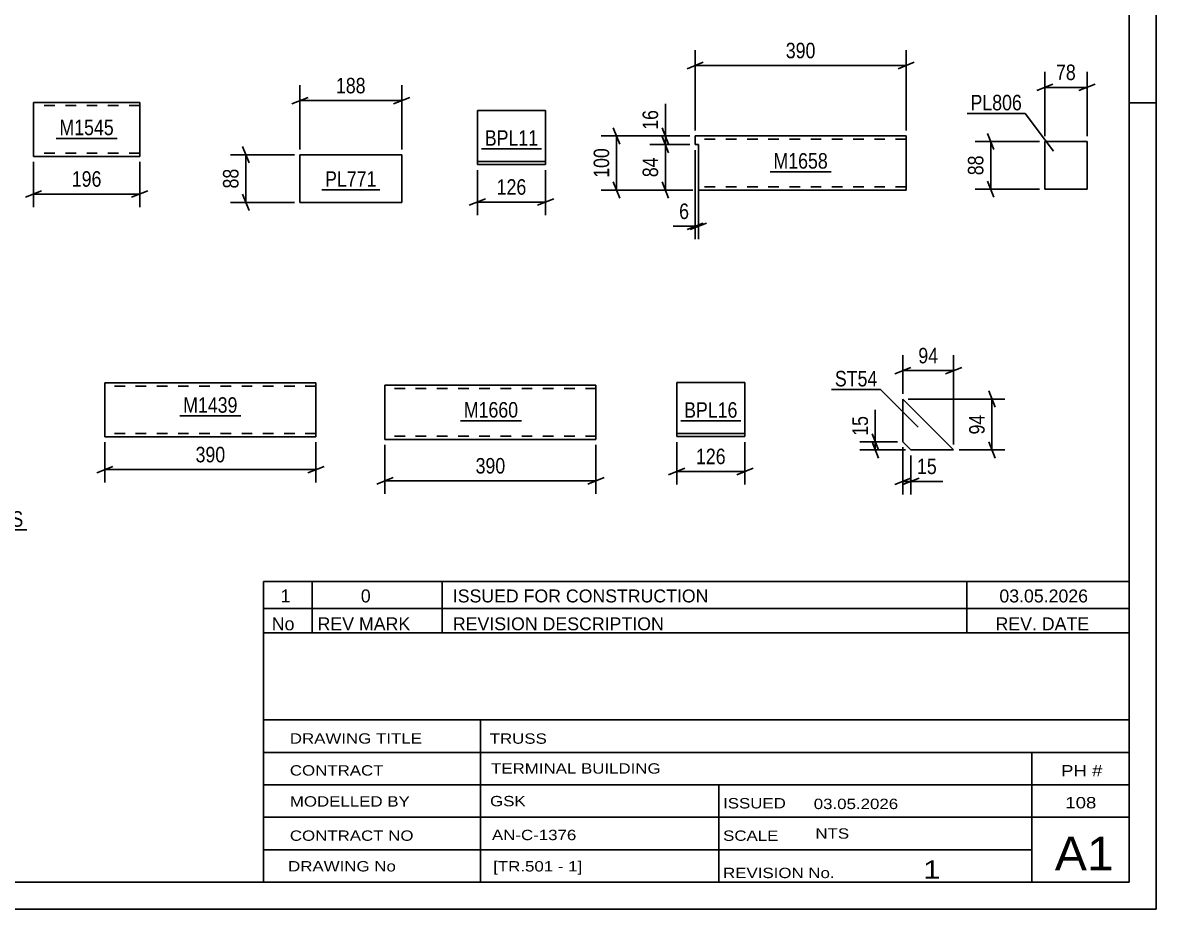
# Model space of a CAD drawing. Header units: millimetres. Extents: x 0 to 420, y 0 to 297.
# Drawn here: x 210.5 to 420, y 0 to 163.8 of the extents above; entities that cross this region are included whole.
import ezdxf

# ---------------------------------------------------------------- set-up
doc = ezdxf.new("R2010")
doc.units = ezdxf.units.MM
doc.linetypes.add('DXK_LINE_DOT2', pattern=[3.9198, 1.9599, -1.9599])
doc.styles.add('Arial Narrow', font='ARIALN.TTF', dxfattribs={"height": 0.2})

# ---------------------------------------------------------------- blocks, each defined once
blk = doc.blocks.new('Unknown-814463964-29984')
at = {"color": 7, "linetype": 'Continuous'}
for p, q in [((255, 60.55), (415, 60.55)), ((415, 60.55), (255, 60.55)), ((255, 60.55), (255, 55.55)), ((264, 60.55), (264, 55.55)), ((288, 60.55), (288, 55.55)), ((385, 60.55), (385, 55.55)), ((415, 60.55), (415, 55.55)), ((255, 55.55), (415, 55.55)), ((255, 55.55), (255, 51.05)), ((255, 55.55), (415, 55.55)), ((264, 55.55), (264, 51.05)), ((288, 55.55), (288, 51.05)), ((385, 55.55), (385, 51.05)), ((415, 55.55), (415, 51.05)), ((415, 51.05), (255, 51.05))]:
    blk.add_line(p, q, dxfattribs=at)
at = {"color": 7, "linetype": 'Continuous', "style": 'Arial Narrow'}
for s, height, width, p in [('1', 2.39, 1.196471, (258.16, 56.7)), ('0', 2.39, 1.196471, (273, 56.7)), ('ISSUED FOR CONSTRUCTION', 2.3861, 1.196471, (290, 56.7)), ('03.05.2026', 2.386, 1.196471, (391, 56.7)), ('No', 2.386, 1.2, (256.54, 51.55)), ('REV MARK', 2.386, 1.2, (265, 51.55)), ('REVISION DESCRIPTION', 2.3861, 1.2, (290, 51.55)), ('REV. DATE', 2.386, 1.2, (390.28, 51.55))]:
    blk.add_text(s, height=height, dxfattribs=dict(at, width=width)).set_placement(p)
blk = doc.blocks.new('Unknown-814463964-1135')
at = {"color": 5, "linetype": 'Continuous'}
for p, q in [((420, 0), (420, 297)), ((415, 5), (415, 292)), ((420, 149), (415, 149)), ((5, 5), (415, 5)), ((0, 0), (420, 0))]:
    blk.add_line(p, q, dxfattribs=at)
blk = doc.blocks.new('Unknown-814463964-29983')
at = {"color": 7, "linetype": 'Continuous'}
for p, q in [((255, 51.05), (255, 5)), ((255, 51.05), (415, 51.05)), ((415, 51), (415, 5)), ((255, 35), (415, 35)), ((295.14, 35), (295.14, 5)), ((255, 29), (415, 29)), ((397, 5.05), (397, 29.05)), ((255, 23), (415, 23)), ((339.14, 23), (339.14, 5)), ((255, 17), (415, 17)), ((255, 11), (397, 11)), ((255, 5), (415, 5))]:
    blk.add_line(p, q, dxfattribs=at)
at = {"color": 7, "style": 'Arial Narrow'}
for s, height, width, p in [('DRAWING TITLE', 1.9089, 1.425378, (259.88, 30.61)), ('TRUSS', 1.909, 1.425378, (296.81, 30.59)), ('CONTRACT', 1.909, 1.425378, (259.88, 24.71)), ('TERMINAL BUILDING', 1.9089, 1.425378, (297.06, 25.07)), ('GSK', 1.909, 1.425378, (296.88, 19.04)), ('MODELLED BY', 1.9089, 1.425378, (259.88, 18.98)), ('ISSUED', 1.909, 1.425378, (339.94, 18.64)), ('03.05.2026', 1.909, 1.425378, (356.69, 18.52)), ('AN-C-1376', 1.909, 1.425378, (297.23, 12.78)), ('CONTRACT NO', 1.9089, 1.425378, (259.88, 12.66)), ('SCALE', 1.909, 1.425378, (339.94, 12.65)), ('A1', 6.204, 1.25, (401.24, 7.2)), ('DRAWING No', 1.909, 1.425378, (259.56, 7)), ('[TR.501 - 1]', 1.9089, 1.425378, (297.46, 6.99)), ('1', 3.34, 1.5, (376.91, 5.68)), ('REVISION No.', 1.9089, 1.425378, (339.94, 5.77))]:
    blk.add_text(s, height=height, dxfattribs=dict(at, width=width)).set_placement(p)
at = {"color": 7, "linetype": 'Continuous', "style": 'Arial Narrow'}
for s, height, width, p in [('PH #', 2.1, 1.42538, (402.4, 24.55)), ('108', 2.1, 1.42538, (403.19, 18.65)), ('NTS', 1.909, 1.425378, (357, 13.05))]:
    blk.add_text(s, height=height, dxfattribs=dict(at, width=width)).set_placement(p)
blk = doc.blocks.new('Part-814463964-25852 - 25851')
at = {"color": 2, "linetype": 'Continuous'}
for p, q in [((407.19, 141.85), (399.39, 141.85)), ((399.39, 133.05), (399.39, 141.85)), ((407.19, 141.85), (407.19, 133.05)), ((407.19, 133.05), (399.39, 133.05))]:
    blk.add_line(p, q, dxfattribs=at)
blk = doc.blocks.new('Part-814463964-25859 - 25858')
at = {"color": 2, "linetype": 'Continuous'}
for p, q in [((343.97, 97.33), (331.37, 97.33)), ((331.37, 97.33), (331.37, 87.93)), ((343.97, 87.93), (343.97, 97.33)), ((343.97, 87.93), (331.37, 87.93)), ((331.37, 87.38), (331.37, 87.93)), ((331.37, 87.33), (331.37, 87.38)), ((343.97, 87.33), (331.37, 87.33)), ((343.97, 87.89), (343.97, 87.93)), ((343.97, 87.89), (343.97, 87.38)), ((343.97, 87.33), (343.97, 87.38))]:
    blk.add_line(p, q, dxfattribs=at)
at = {"color": 7, "linetype": 'DXK_LINE_DOT2'}
for p, q in [((343.97, 97.33), (343.97, 96.99)), ((331.37, 87.33), (331.37, 87.38)), ((343.97, 87.33), (343.97, 87.38))]:
    blk.add_line(p, q, dxfattribs=at)
blk = doc.blocks.new('Part-814463964-25866 - 25865')
at = {"color": 2, "linetype": 'Continuous'}
for p, q in [((382.55, 84.86), (373.15, 94.26)), ((373.15, 94.26), (373.15, 86.36)), ((373.15, 86.36), (374.65, 84.86)), ((374.65, 84.86), (382.55, 84.86))]:
    blk.add_line(p, q, dxfattribs=at)
blk = doc.blocks.new('Part-814463964-2814 - 2800')
at = {"color": 2, "linetype": 'Continuous'}
for p, q in [((212.52, 139.08), (212.52, 149.08)), ((212.52, 149.08), (232.14, 149.08)), ((232.14, 149.08), (232.14, 139.08)), ((232.14, 139.08), (212.52, 139.08))]:
    blk.add_line(p, q, dxfattribs=at)
at = {"color": 7, "linetype": 'DXK_LINE_DOT2'}
for p, q in [((232.14, 148.48), (212.52, 148.48)), ((232.14, 148.43), (232.14, 148.48)), ((232.14, 148.48), (232.14, 148.43)), ((232.14, 148.43), (232.14, 148.33)), ((232.14, 148.33), (232.14, 148.43)), ((212.52, 139.68), (212.52, 139.72)), ((232.14, 139.68), (212.52, 139.68))]:
    blk.add_line(p, q, dxfattribs=at)
blk = doc.blocks.new('Part-814463964-5691 - 5690')
at = {"color": 2, "linetype": 'Continuous'}
for p, q in [((307.14, 147.58), (294.54, 147.58)), ((294.54, 138.25), (294.54, 147.58)), ((307.14, 147.58), (307.14, 147.54)), ((307.14, 147.54), (307.14, 138.18)), ((294.54, 138.18), (294.54, 138.25)), ((307.14, 138.18), (294.54, 138.18)), ((294.54, 138.18), (294.54, 137.63)), ((294.54, 137.63), (294.54, 137.58)), ((307.14, 137.58), (294.54, 137.58)), ((307.14, 138.14), (307.14, 138.18)), ((307.14, 137.63), (307.14, 138.14)), ((307.14, 137.58), (307.14, 137.63))]:
    blk.add_line(p, q, dxfattribs=at)
at = {"color": 7, "linetype": 'DXK_LINE_DOT2'}
for p, q in [((307.14, 147.58), (307.14, 147.25)), ((294.54, 137.58), (294.54, 137.63)), ((307.14, 137.58), (307.14, 137.63))]:
    blk.add_line(p, q, dxfattribs=at)
blk = doc.blocks.new('Part-814463964-13761 - 13760')
at = {"color": 2, "linetype": 'Continuous'}
for p, q in [((280.55, 139.4), (261.74, 139.4)), ((261.74, 130.6), (261.74, 139.4)), ((280.55, 130.6), (280.55, 139.4)), ((280.55, 130.6), (261.74, 130.6))]:
    blk.add_line(p, q, dxfattribs=at)
blk = doc.blocks.new('Part-814463964-25794 - 25793')
at = {"color": 2, "linetype": 'Continuous'}
for p, q in [((225.7, 87.37), (225.7, 97.28)), ((225.7, 97.28), (264.7, 97.28)), ((264.7, 97.28), (264.7, 88.48)), ((264.7, 87.28), (264.7, 88.48)), ((225.7, 87.37), (225.7, 87.28)), ((225.7, 87.28), (264.7, 87.28))]:
    blk.add_line(p, q, dxfattribs=at)
at = {"color": 7, "linetype": 'DXK_LINE_DOT2'}
for p, q in [((264.7, 96.68), (225.7, 96.68)), ((264.7, 96.68), (264.7, 96.63)), ((264.7, 96.63), (264.7, 96.68)), ((264.7, 96.54), (264.7, 96.63)), ((264.7, 96.63), (264.7, 96.54)), ((264.7, 87.92), (264.7, 88.25)), ((225.7, 87.88), (225.7, 87.92)), ((264.7, 87.88), (225.7, 87.88)), ((264.7, 87.88), (264.7, 87.92))]:
    blk.add_line(p, q, dxfattribs=at)
blk = doc.blocks.new('Part-814463964-25838 - 25837')
at = {"color": 2, "linetype": 'Continuous'}
for p, q in [((277.45, 95.62), (277.45, 96.82)), ((277.45, 96.82), (316.45, 96.82)), ((316.45, 86.82), (316.45, 96.82)), ((277.45, 88.02), (277.45, 95.62)), ((277.45, 86.91), (277.45, 88.02)), ((277.45, 86.82), (277.45, 86.91)), ((316.45, 86.82), (277.45, 86.82))]:
    blk.add_line(p, q, dxfattribs=at)
at = {"color": 7, "linetype": 'DXK_LINE_DOT2'}
for p, q in [((316.45, 96.22), (277.45, 96.22)), ((277.45, 88.02), (277.45, 87.17)), ((277.45, 87.42), (277.45, 87.47)), ((316.45, 87.42), (277.45, 87.42)), ((277.45, 86.82), (277.45, 86.82)), ((316.45, 87.42), (316.45, 87.47))]:
    blk.add_line(p, q, dxfattribs=at)
blk = doc.blocks.new('Part-814463964-25845 - 25844')
at = {"color": 2, "linetype": 'Continuous'}
for p, q in [((334.78, 142.88), (334.78, 141.28)), ((373.77, 142.88), (334.78, 142.88)), ((373.77, 142.88), (373.77, 142.79)), ((373.77, 142.79), (373.77, 141.68)), ((334.78, 141.28), (335.38, 141.28)), ((335.38, 132.98), (335.38, 141.28)), ((373.77, 141.68), (373.77, 132.88)), ((335.38, 132.88), (335.38, 132.98)), ((373.77, 132.88), (335.38, 132.88))]:
    blk.add_line(p, q, dxfattribs=at)
at = {"color": 7, "linetype": 'DXK_LINE_DOT2'}
for p, q in [((373.77, 142.53), (373.77, 141.68)), ((373.77, 142.28), (334.78, 142.28)), ((335.38, 133.53), (335.38, 133.62)), ((373.77, 133.48), (335.38, 133.48)), ((335.38, 132.98), (335.38, 132.88)), ((373.77, 133.53), (373.77, 133.62)), ((373.77, 133.48), (373.77, 133.53)), ((373.77, 133.48), (373.77, 133.53))]:
    blk.add_line(p, q, dxfattribs=at)
blk = doc.blocks.new('StraightDimension-814463964-25932 - 25851')
at = {"color": 7, "linetype": 'Continuous'}
for p, q in [((388.79, 143.35), (389.99, 140.35)), ((398.39, 141.85), (386.54, 141.85)), ((389.39, 133.05), (389.39, 141.85)), ((389.99, 131.55), (388.79, 134.55)), ((398.39, 133.05), (386.54, 133.05))]:
    blk.add_line(p, q, dxfattribs=at)
at = {"color": 0}
blk.add_wipeout([(388.64, 139.88), (384.44, 139.88), (384.44, 135.02), (388.64, 135.02)], dxfattribs=at)
at = {"color": 3, "style": 'Arial Narrow'}
blk.add_text('88', height=2.863, rotation=90.0002, dxfattribs=at).set_placement((388.04, 135.62))
blk = doc.blocks.new('StraightDimension-814463964-25936 - 25851')
at = {"color": 7, "linetype": 'Continuous'}
for p, q in [((399.39, 142.85), (399.39, 154.7)), ((407.19, 142.85), (407.19, 154.7)), ((397.89, 151.25), (400.89, 152.45)), ((399.39, 151.85), (407.19, 151.85)), ((408.69, 152.45), (405.69, 151.25))]:
    blk.add_line(p, q, dxfattribs=at)
at = {"color": 0}
blk.add_wipeout([(405.72, 152.6), (405.72, 156.8), (400.86, 156.8), (400.86, 152.6)], dxfattribs=at)
at = {"color": 3, "style": 'Arial Narrow'}
blk.add_text('78', height=2.863, dxfattribs=at).set_placement((401.46, 153.2))
blk = doc.blocks.new('StraightDimension-814463964-25940 - 25858')
at = {"color": 7, "linetype": 'Continuous'}
for p, q in [((331.37, 86.33), (331.37, 78.49)), ((343.97, 86.33), (343.97, 78.49)), ((332.87, 81.49), (329.87, 80.29)), ((331.37, 80.89), (343.97, 80.89)), ((342.47, 80.29), (345.47, 81.49))]:
    blk.add_line(p, q, dxfattribs=at)
at = {"color": 0}
blk.add_wipeout([(341.01, 81.64), (341.01, 85.84), (334.33, 85.84), (334.33, 81.64)], dxfattribs=at)
at = {"color": 3, "style": 'Arial Narrow'}
blk.add_text('126', height=2.863, dxfattribs=at).set_placement((334.93, 82.24))
blk = doc.blocks.new('StraightDimension-814463964-25956 - 25865')
at = {"color": 7, "linetype": 'Continuous'}
for p, q in [((389.02, 95.76), (390.22, 92.76)), ((374.15, 94.26), (392.02, 94.26)), ((389.62, 84.86), (389.62, 94.26)), ((390.22, 83.36), (389.02, 86.36)), ((383.55, 84.86), (392.02, 84.86))]:
    blk.add_line(p, q, dxfattribs=at)
at = {"color": 0}
blk.add_wipeout([(388.87, 91.98), (384.67, 91.98), (384.67, 87.13), (388.87, 87.13)], dxfattribs=at)
at = {"color": 3, "style": 'Arial Narrow'}
blk.add_text('94', height=2.863, rotation=90.0002, dxfattribs=at).set_placement((388.27, 87.73))
blk = doc.blocks.new('StraightDimension-814463964-25948 - 25865')
at = {"color": 7, "linetype": 'Continuous'}
for p, q in [((373.15, 95.26), (373.15, 102.37)), ((382.55, 85.86), (382.55, 102.37)), ((371.65, 98.92), (374.65, 100.12)), ((373.15, 99.52), (382.55, 99.52)), ((384.05, 100.12), (381.05, 98.92))]:
    blk.add_line(p, q, dxfattribs=at)
at = {"color": 0}
blk.add_wipeout([(380.27, 100.27), (380.27, 104.47), (375.42, 104.47), (375.42, 100.27)], dxfattribs=at)
at = {"color": 3, "style": 'Arial Narrow'}
blk.add_text('94', height=2.863, dxfattribs=at).set_placement((376.02, 100.87))
blk = doc.blocks.new('StraightDimension-814463964-25952 - 25865')
at = {"color": 7, "linetype": 'Continuous'}
for p, q in [((372.15, 86.36), (365.21, 86.36)), ((367.46, 87.86), (368.66, 84.86)), ((368.66, 83.36), (367.46, 86.36)), ((368.06, 84.86), (368.06, 86.36)), ((373.65, 84.86), (365.21, 84.86))]:
    blk.add_line(p, q, dxfattribs=at)
at = {"color": 0}
blk.add_wipeout([(367.31, 91.74), (363.11, 91.74), (363.11, 86.88), (367.31, 86.88)], dxfattribs=at)
at = {"color": 7, "linetype": 'Continuous'}
blk.add_line((368.06, 86.36), (368.06, 92.26), dxfattribs=at)
blk.add_line((368.06, 86.36), (368.06, 92.26), dxfattribs=at)
at = {"color": 3, "style": 'Arial Narrow'}
blk.add_text('15', height=2.863, rotation=90.0002, dxfattribs=at).set_placement((366.71, 87.48))
blk = doc.blocks.new('StraightDimension-814463964-25944 - 25865')
at = {"color": 7, "linetype": 'Continuous'}
for p, q in [((373.15, 85.36), (373.15, 76.66)), ((374.65, 83.86), (374.65, 76.66)), ((371.65, 78.46), (374.65, 79.66)), ((376.15, 79.66), (373.15, 78.46)), ((373.15, 79.06), (374.65, 79.06))]:
    blk.add_line(p, q, dxfattribs=at)
at = {"color": 0}
blk.add_wipeout([(380.03, 79.81), (380.03, 84.01), (375.17, 84.01), (375.17, 79.81)], dxfattribs=at)
at = {"color": 7, "linetype": 'Continuous'}
blk.add_line((374.65, 79.06), (380.55, 79.06), dxfattribs=at)
blk.add_line((374.65, 79.06), (380.55, 79.06), dxfattribs=at)
at = {"color": 3, "style": 'Arial Narrow'}
blk.add_text('15', height=2.863, dxfattribs=at).set_placement((375.77, 80.41))
blk = doc.blocks.new('StraightDimension-814463964-2819 - 2800')
at = {"color": 7, "linetype": 'Continuous'}
for p, q in [((212.52, 138.08), (212.52, 129.75)), ((232.14, 138.08), (232.14, 129.75)), ((214.02, 132.75), (211.02, 131.55)), ((212.52, 132.15), (232.14, 132.15)), ((230.64, 131.55), (233.64, 132.75))]:
    blk.add_line(p, q, dxfattribs=at)
at = {"color": 0}
blk.add_wipeout([(225.67, 132.9), (225.67, 137.1), (218.99, 137.1), (218.99, 132.9)], dxfattribs=at)
at = {"color": 3, "style": 'Arial Narrow'}
blk.add_text('196', height=2.863, dxfattribs=at).set_placement((219.59, 133.5))
blk = doc.blocks.new('StraightDimension-814463964-5693 - 5690')
at = {"color": 7, "linetype": 'Continuous'}
for p, q in [((294.54, 136.58), (294.54, 128.27)), ((307.14, 136.58), (307.14, 128.27)), ((296.04, 131.27), (293.04, 130.07)), ((294.54, 130.67), (307.14, 130.67)), ((305.64, 130.07), (308.64, 131.27))]:
    blk.add_line(p, q, dxfattribs=at)
at = {"color": 0}
blk.add_wipeout([(304.18, 131.42), (304.18, 135.62), (297.5, 135.62), (297.5, 131.42)], dxfattribs=at)
at = {"color": 3, "style": 'Arial Narrow'}
blk.add_text('126', height=2.863, dxfattribs=at).set_placement((298.1, 132.02))
blk = doc.blocks.new('StraightDimension-814463964-13823 - 13760')
at = {"color": 7, "linetype": 'Continuous'}
for p, q in [((251.14, 140.9), (252.34, 137.9)), ((260.74, 139.4), (248.89, 139.4)), ((251.74, 130.6), (251.74, 139.4)), ((252.34, 129.1), (251.14, 132.1)), ((260.74, 130.6), (248.89, 130.6))]:
    blk.add_line(p, q, dxfattribs=at)
at = {"color": 0}
blk.add_wipeout([(250.99, 137.43), (246.79, 137.43), (246.79, 132.57), (250.99, 132.57)], dxfattribs=at)
at = {"color": 3, "style": 'Arial Narrow'}
blk.add_text('88', height=2.863, rotation=90.0002, dxfattribs=at).set_placement((250.39, 133.17))
blk = doc.blocks.new('StraightDimension-814463964-13827 - 13760')
at = {"color": 7, "linetype": 'Continuous'}
for p, q in [((261.74, 140.4), (261.74, 152.25)), ((280.55, 140.4), (280.55, 152.25)), ((263.24, 150), (260.24, 148.8)), ((261.74, 149.4), (280.55, 149.4)), ((279.05, 148.8), (282.05, 150))]:
    blk.add_line(p, q, dxfattribs=at)
at = {"color": 0}
blk.add_wipeout([(274.49, 150.15), (274.49, 154.35), (267.8, 154.35), (267.8, 150.15)], dxfattribs=at)
at = {"color": 3, "style": 'Arial Narrow'}
blk.add_text('188', height=2.863, dxfattribs=at).set_placement((268.4, 150.75))
blk = doc.blocks.new('StraightDimension-814463964-25904 - 25793')
at = {"color": 7, "linetype": 'Continuous'}
for p, q in [((225.7, 86.28), (225.7, 78.83)), ((264.7, 86.28), (264.7, 78.83)), ((227.2, 81.83), (224.2, 80.63)), ((263.2, 80.63), (266.2, 81.83)), ((225.7, 81.23), (264.7, 81.23))]:
    blk.add_line(p, q, dxfattribs=at)
at = {"color": 0}
blk.add_wipeout([(248.54, 81.98), (248.54, 86.18), (241.86, 86.18), (241.86, 81.98)], dxfattribs=at)
at = {"color": 3, "style": 'Arial Narrow'}
blk.add_text('390', height=2.863, dxfattribs=at).set_placement((242.46, 82.58))
blk = doc.blocks.new('StraightDimension-814463964-25908 - 25837')
at = {"color": 7, "linetype": 'Continuous'}
for p, q in [((277.45, 85.82), (277.45, 76.76)), ((316.45, 85.82), (316.45, 76.76)), ((278.95, 79.76), (275.95, 78.56)), ((314.95, 78.56), (317.95, 79.76)), ((277.45, 79.16), (316.45, 79.16))]:
    blk.add_line(p, q, dxfattribs=at)
at = {"color": 0}
blk.add_wipeout([(300.29, 79.91), (300.29, 84.11), (293.61, 84.11), (293.61, 79.91)], dxfattribs=at)
at = {"color": 3, "style": 'Arial Narrow'}
blk.add_text('390', height=2.863, dxfattribs=at).set_placement((294.21, 80.51))
blk = doc.blocks.new('StraightDimension-814463964-26265 - 25844')
at = {"color": 7, "linetype": 'Continuous'}
for p, q in [((328.68, 142.78), (329.88, 139.78)), ((333.78, 141.28), (326.43, 141.28)), ((329.28, 132.88), (329.28, 141.28)), ((329.88, 131.38), (328.68, 134.38)), ((334.38, 132.88), (326.43, 132.88))]:
    blk.add_line(p, q, dxfattribs=at)
at = {"color": 0}
blk.add_wipeout([(328.53, 139.51), (324.33, 139.51), (324.33, 134.66), (328.53, 134.66)], dxfattribs=at)
at = {"color": 3, "style": 'Arial Narrow'}
blk.add_text('84', height=2.863, rotation=90.0002, dxfattribs=at).set_placement((327.93, 135.26))
blk = doc.blocks.new('StraightDimension-814463964-25928 - 25844')
at = {"color": 7, "linetype": 'Continuous'}
for p, q in [((334.78, 143.88), (334.78, 158.73)), ((373.77, 143.88), (373.77, 158.73)), ((336.28, 156.48), (333.28, 155.28)), ((334.78, 155.88), (373.77, 155.88)), ((372.27, 155.28), (375.27, 156.48))]:
    blk.add_line(p, q, dxfattribs=at)
at = {"color": 0}
blk.add_wipeout([(357.62, 156.63), (357.62, 160.83), (350.93, 160.83), (350.93, 156.63)], dxfattribs=at)
at = {"color": 3, "style": 'Arial Narrow'}
blk.add_text('390', height=2.863, dxfattribs=at).set_placement((351.53, 157.23))
blk = doc.blocks.new('StraightDimension-814463964-26264 - 25844')
at = {"color": 7, "linetype": 'Continuous'}
for p, q in [((333.78, 142.88), (326.43, 142.88)), ((328.68, 144.38), (329.88, 141.38)), ((329.88, 139.78), (328.68, 142.78)), ((329.28, 141.28), (329.28, 142.88)), ((333.78, 141.28), (326.43, 141.28))]:
    blk.add_line(p, q, dxfattribs=at)
at = {"color": 0}
blk.add_wipeout([(328.53, 148.27), (324.33, 148.27), (324.33, 143.41), (328.53, 143.41)], dxfattribs=at)
at = {"color": 7, "linetype": 'Continuous'}
blk.add_line((329.28, 142.88), (329.28, 148.79), dxfattribs=at)
blk.add_line((329.28, 142.88), (329.28, 148.79), dxfattribs=at)
at = {"color": 3, "style": 'Arial Narrow'}
blk.add_text('16', height=2.863, rotation=90.0002, dxfattribs=at).set_placement((327.93, 144.01))
blk = doc.blocks.new('StraightDimension-814463964-26306 - 25844')
at = {"color": 7, "linetype": 'Continuous'}
for p, q in [((334.78, 140.28), (334.78, 123.78)), ((335.38, 140.28), (335.38, 123.78)), ((333.28, 125.58), (336.28, 126.78)), ((336.88, 126.78), (333.88, 125.58)), ((334.78, 126.18), (335.38, 126.18))]:
    blk.add_line(p, q, dxfattribs=at)
at = {"color": 0}
blk.add_wipeout([(334.25, 126.93), (334.25, 131.13), (331.22, 131.13), (331.22, 126.93)], dxfattribs=at)
at = {"color": 7, "linetype": 'Continuous'}
blk.add_line((334.78, 126.18), (330.7, 126.18), dxfattribs=at)
blk.add_line((334.78, 126.18), (330.7, 126.18), dxfattribs=at)
at = {"color": 3, "style": 'Arial Narrow'}
blk.add_text('6', height=2.86, dxfattribs=at).set_placement((331.82, 127.53))
blk = doc.blocks.new('StraightDimension-814463964-26348 - 25844')
at = {"color": 7, "linetype": 'Continuous'}
for p, q in [((333.78, 142.88), (317.39, 142.88)), ((319.64, 144.38), (320.84, 141.38)), ((320.24, 132.88), (320.24, 142.88)), ((320.84, 131.38), (319.64, 134.38)), ((334.38, 132.88), (317.39, 132.88))]:
    blk.add_line(p, q, dxfattribs=at)
at = {"color": 0}
blk.add_wipeout([(319.49, 141.23), (315.29, 141.23), (315.29, 134.54), (319.49, 134.54)], dxfattribs=at)
at = {"color": 3, "style": 'Arial Narrow'}
blk.add_text('100', height=2.863, rotation=90.0002, dxfattribs=at).set_placement((318.89, 135.14))
blk = doc.blocks.new('Mark-814463964-25974 - 25851')
at = {"color": 0}
blk.add_wipeout([(395.16, 147.61), (395.16, 150.61), (385.66, 150.61), (385.66, 147.61)], dxfattribs=at)
blk.add_wipeout([(395.16, 147.61), (395.16, 150.61), (385.66, 150.61), (385.66, 147.61)], dxfattribs=at)
at = {"color": 30, "linetype": 'Continuous'}
for p in [(385.06, 147.01), (400.98, 140.06)]:
    blk.add_line(p, (395.76, 147.01), dxfattribs=at)
at = {"color": 3, "style": 'Arial Narrow'}
blk.add_text('PL806', height=2.863, dxfattribs=at).set_placement((385.66, 147.61))
blk = doc.blocks.new('Mark-814463964-25977 - 25858')
at = {"color": 0}
blk.add_wipeout([(342.6, 90.83), (342.6, 93.83), (332.74, 93.83), (332.74, 90.83)], dxfattribs=at)
blk.add_wipeout([(342.6, 90.83), (342.6, 93.83), (332.74, 93.83), (332.74, 90.83)], dxfattribs=at)
at = {"color": 30, "linetype": 'Continuous'}
blk.add_line((332.14, 90.23), (343.2, 90.23), dxfattribs=at)
at = {"color": 3, "style": 'Arial Narrow'}
blk.add_text('BPL16', height=2.863, dxfattribs=at).set_placement((332.74, 90.83))
blk = doc.blocks.new('Mark-814463964-25980 - 25865')
at = {"color": 0}
blk.add_wipeout([(368.45, 96.61), (368.45, 99.61), (360.6, 99.61), (360.6, 96.61)], dxfattribs=at)
blk.add_wipeout([(368.45, 96.61), (368.45, 99.61), (360.6, 99.61), (360.6, 96.61)], dxfattribs=at)
at = {"color": 30, "linetype": 'Continuous'}
for p in [(360, 96.01), (375.99, 89.07)]:
    blk.add_line(p, (369.05, 96.01), dxfattribs=at)
at = {"color": 3, "style": 'Arial Narrow'}
blk.add_text('ST54', height=2.863, dxfattribs=at).set_placement((360.6, 96.61))
blk = doc.blocks.new('Mark-814463964-2812 - 2800')
at = {"color": 0}
blk.add_wipeout([(227.35, 143.02), (227.35, 146.02), (217.3, 146.02), (217.3, 143.02)], dxfattribs=at)
blk.add_wipeout([(227.35, 143.02), (227.35, 146.02), (217.3, 146.02), (217.3, 143.02)], dxfattribs=at)
at = {"color": 30, "linetype": 'Continuous'}
blk.add_line((216.7, 142.42), (227.95, 142.42), dxfattribs=at)
at = {"color": 3, "style": 'Arial Narrow'}
blk.add_text('M1545', height=2.863, dxfattribs=at).set_placement((217.3, 143.02))
blk = doc.blocks.new('Mark-814463964-5580 - 5542')
at = {"color": 0}
blk.add_wipeout([(186.94, 70.68), (186.94, 73.68), (185.11, 73.68), (185.11, 70.68)], dxfattribs=at)
blk.add_wipeout([(186.94, 70.68), (186.94, 73.68), (185.11, 73.68), (185.11, 70.68)], dxfattribs=at)
at = {"color": 7, "linetype": 'Continuous'}
blk.add_line((180.32, 78.31), (184.51, 70.08), dxfattribs=at)
at = {"color": 0}
blk.add_wipeout([(189.67, 70.68), (189.67, 73.68), (187.84, 73.68), (187.84, 70.68)], dxfattribs=at)
blk.add_wipeout([(189.67, 70.68), (189.67, 73.68), (187.84, 73.68), (187.84, 70.68)], dxfattribs=at)
at = {"color": 3, "style": 'Arial Narrow'}
blk.add_text('4', height=2.86, dxfattribs=at).set_placement((185.11, 70.68))
at = {"color": 0}
blk.add_wipeout([(194.22, 70.68), (194.22, 73.68), (190.57, 73.68), (190.57, 70.68)], dxfattribs=at)
blk.add_wipeout([(194.22, 70.68), (194.22, 73.68), (190.57, 73.68), (190.57, 70.68)], dxfattribs=at)
at = {"color": 3, "style": 'Arial Narrow'}
blk.add_text('#', height=2.86, dxfattribs=at).set_placement((187.84, 70.68))
at = {"color": 0}
blk.add_wipeout([(210.65, 70.68), (210.65, 73.68), (195.12, 73.68), (195.12, 70.68)], dxfattribs=at)
blk.add_wipeout([(210.65, 70.68), (210.65, 73.68), (195.12, 73.68), (195.12, 70.68)], dxfattribs=at)
at = {"color": 7, "linetype": 'Continuous'}
blk.add_line((184.51, 70.08), (211.25, 70.08), dxfattribs=at)
at = {"color": 3, "style": 'Arial Narrow'}
for s, p in [('14', (190.57, 70.68)), ('Ø  HOLES', (195.12, 70.68))]:
    blk.add_text(s, height=2.863, dxfattribs=at).set_placement(p)
blk = doc.blocks.new('Mark-814463964-5696 - 5690')
at = {"color": 0}
blk.add_wipeout([(305.78, 141.08), (305.78, 144.08), (295.91, 144.08), (295.91, 141.08)], dxfattribs=at)
blk.add_wipeout([(305.78, 141.08), (305.78, 144.08), (295.91, 144.08), (295.91, 141.08)], dxfattribs=at)
at = {"color": 30, "linetype": 'Continuous'}
blk.add_line((295.31, 140.48), (306.38, 140.48), dxfattribs=at)
at = {"color": 3, "style": 'Arial Narrow'}
blk.add_text('BPL11', height=2.863, dxfattribs=at).set_placement((295.91, 141.08))
blk = doc.blocks.new('Mark-814463964-13897 - 13760')
at = {"color": 0}
blk.add_wipeout([(275.9, 133.5), (275.9, 136.5), (266.39, 136.5), (266.39, 133.5)], dxfattribs=at)
blk.add_wipeout([(275.9, 133.5), (275.9, 136.5), (266.39, 136.5), (266.39, 133.5)], dxfattribs=at)
at = {"color": 30, "linetype": 'Continuous'}
blk.add_line((265.79, 132.9), (276.5, 132.9), dxfattribs=at)
at = {"color": 3, "style": 'Arial Narrow'}
blk.add_text('PL771', height=2.863, dxfattribs=at).set_placement((266.39, 133.5))
blk = doc.blocks.new('Mark-814463964-25965 - 25793')
at = {"color": 0}
blk.add_wipeout([(250.22, 91.74), (250.22, 94.74), (240.17, 94.74), (240.17, 91.74)], dxfattribs=at)
blk.add_wipeout([(250.22, 91.74), (250.22, 94.74), (240.17, 94.74), (240.17, 91.74)], dxfattribs=at)
at = {"color": 30, "linetype": 'Continuous'}
blk.add_line((239.57, 91.14), (250.82, 91.14), dxfattribs=at)
at = {"color": 3, "style": 'Arial Narrow'}
blk.add_text('M1439', height=2.863, dxfattribs=at).set_placement((240.17, 91.74))
blk = doc.blocks.new('Mark-814463964-25968 - 25837')
at = {"color": 0}
blk.add_wipeout([(302.08, 90.85), (302.08, 93.85), (292.03, 93.85), (292.03, 90.85)], dxfattribs=at)
blk.add_wipeout([(302.08, 90.85), (302.08, 93.85), (292.03, 93.85), (292.03, 90.85)], dxfattribs=at)
at = {"color": 30, "linetype": 'Continuous'}
blk.add_line((291.43, 90.25), (302.68, 90.25), dxfattribs=at)
at = {"color": 3, "style": 'Arial Narrow'}
blk.add_text('M1660', height=2.863, dxfattribs=at).set_placement((292.03, 90.85))
blk = doc.blocks.new('Mark-814463964-25971 - 25844')
at = {"color": 0}
blk.add_wipeout([(359.3, 136.84), (359.3, 139.84), (349.25, 139.84), (349.25, 136.84)], dxfattribs=at)
blk.add_wipeout([(359.3, 136.84), (359.3, 139.84), (349.25, 139.84), (349.25, 136.84)], dxfattribs=at)
at = {"color": 30, "linetype": 'Continuous'}
blk.add_line((348.65, 136.24), (359.9, 136.24), dxfattribs=at)
at = {"color": 3, "style": 'Arial Narrow'}
blk.add_text('M1658', height=2.863, dxfattribs=at).set_placement((349.25, 136.84))

msp = doc.modelspace()

# ---------------------------------------------------------------- block references
for name in ['Unknown-814463964-1135', 'Part-814463964-2814 - 2800', 'Part-814463964-5691 - 5690', 'Part-814463964-25845 - 25844', 'Part-814463964-25852 - 25851', 'Part-814463964-13761 - 13760', 'Part-814463964-25794 - 25793', 'Part-814463964-25838 - 25837', 'Part-814463964-25859 - 25858', 'Part-814463964-25866 - 25865', 'Unknown-814463964-29984', 'Unknown-814463964-29983']:
    msp.add_blockref(name, (0, 0))

# ---------------------------------------------------------------- next in the draw order: block references
for name in ['StraightDimension-814463964-25928 - 25844', 'Mark-814463964-2812 - 2800', 'Mark-814463964-5696 - 5690', 'StraightDimension-814463964-26265 - 25844', 'StraightDimension-814463964-25932 - 25851', 'StraightDimension-814463964-13823 - 13760', 'Mark-814463964-25971 - 25844', 'StraightDimension-814463964-2819 - 2800', 'Mark-814463964-13897 - 13760', 'StraightDimension-814463964-5693 - 5690', 'Mark-814463964-25965 - 25793', 'StraightDimension-814463964-25956 - 25865', 'Mark-814463964-25968 - 25837', 'Mark-814463964-25977 - 25858', 'StraightDimension-814463964-25904 - 25793', 'StraightDimension-814463964-25940 - 25858', 'StraightDimension-814463964-25908 - 25837', 'Mark-814463964-5580 - 5542']:
    msp.add_blockref(name, (0, 0))

# ---------------------------------------------------------------- next in the draw order: block references
for name in ['StraightDimension-814463964-25936 - 25851', 'StraightDimension-814463964-13827 - 13760', 'StraightDimension-814463964-26264 - 25844', 'StraightDimension-814463964-25948 - 25865']:
    msp.add_blockref(name, (0, 0))

# ---------------------------------------------------------------- next in the draw order: block references
for name in ['Mark-814463964-25974 - 25851', 'StraightDimension-814463964-26306 - 25844', 'StraightDimension-814463964-25952 - 25865']:
    msp.add_blockref(name, (0, 0))

# ---------------------------------------------------------------- next in the draw order: block references
for name in ['StraightDimension-814463964-26348 - 25844', 'Mark-814463964-25980 - 25865', 'StraightDimension-814463964-25944 - 25865']:
    msp.add_blockref(name, (0, 0))

doc.saveas('drawing.dxf')
